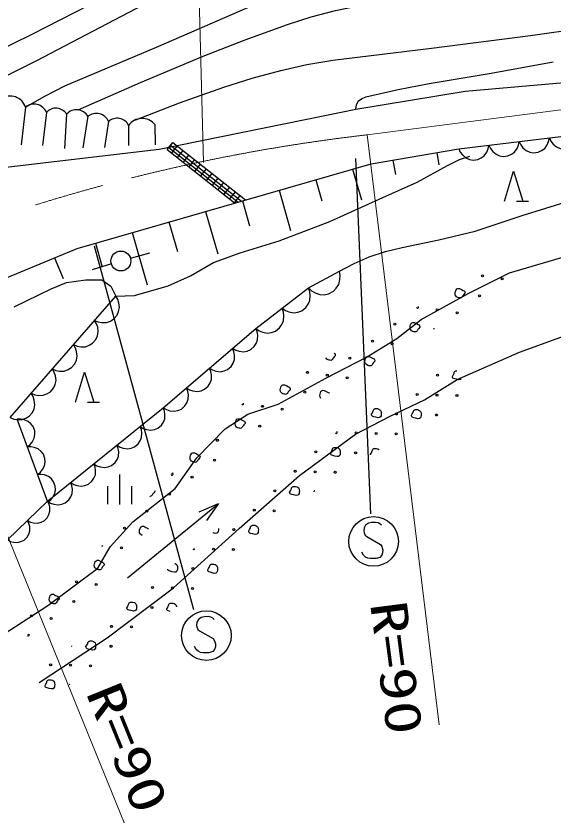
# Model space of a CAD drawing. Units: millimetres, scale not verified. Extents: x 40000 to 680000, y 20000 to 380000.
# Drawn here: x 174112 to 201011, y 234927 to 274951 of the extents above; entities that cross this region are included whole.
import ezdxf
from ezdxf.enums import TextEntityAlignment as Align

# ---------------------------------------------------------------- set-up
doc = ezdxf.new("R2010")
doc.units = ezdxf.units.MM
doc.header["$LTSCALE"] = 1000
doc.linetypes.add('CHAIN', pattern=[18.5, 12, -1.5, 3.5, -1.5])
for name, color, linetype, lineweight in [('M-BGD', 7, 'Continuous', 25), ('M-BGD-HTXT', 7, 'Continuous', 13), ('M-BMK', 2, 'CHAIN', 13), ('M-STR-STRC', 7, 'Continuous', 25)]:
    doc.layers.add(name, color=color, linetype=linetype, lineweight=lineweight)
doc.styles.add('ＭＳ ゴシック', font='')
doc.styles.get('ＭＳ ゴシック').set_extended_font_data('MS Gothic')

# ---------------------------------------------------------------- blocks, each defined once
blk = doc.blocks.new('BUHIN32')
at = {"color": 7, "linetype": 'Continuous', "lineweight": 25}
blk.add_lwpolyline([(-152, -792), (41, -767), (214, -702), (418, -581), (546, -425), (642, -250), (689, -5), (665, 192), (603, 385), (459, 573), (322, 693), (152, 792)], dxfattribs=at)
blk = doc.blocks.new('BUHIN33')
at = {"color": 7, "linetype": 'Continuous', "lineweight": 25}
blk.add_lwpolyline([(569, -468), (634, -302), (657, -135), (649, 82), (580, 253), (482, 406), (305, 551), (136, 618), (-45, 653), (-259, 619), (-416, 562), (-569, 468)], dxfattribs=at)
blk = doc.blocks.new('BUHIN34')
at = {"color": 7, "linetype": 'Continuous', "lineweight": 25}
blk.add_lwpolyline([(-191, -672), (-22, -666), (132, -622), (317, -533), (440, -408), (535, -265), (594, -56), (589, 116), (550, 287), (439, 460), (330, 574), (191, 672)], dxfattribs=at)
blk = doc.blocks.new('BUHIN35')
at = {"color": 7, "linetype": 'Continuous', "lineweight": 25}
blk.add_lwpolyline([(-266, -695), (-86, -705), (81, -673), (286, -596), (428, -475), (543, -332), (625, -116), (636, 67), (611, 252), (510, 447), (405, 579), (266, 695)], dxfattribs=at)
blk = doc.blocks.new('BUHIN36')
at = {"color": 7, "linetype": 'Continuous', "lineweight": 25}
blk.add_lwpolyline([(-251, -719), (-67, -723), (103, -686), (311, -601), (452, -473), (565, -323), (643, -100), (648, 88), (617, 277), (508, 472), (397, 604), (251, 719)], dxfattribs=at)
blk = doc.blocks.new('BUHIN37')
at = {"color": 7, "linetype": 'Continuous', "lineweight": 25}
blk.add_lwpolyline([(-317, -771), (-116, -786), (72, -755), (303, -675), (466, -543), (598, -386), (696, -147), (713, 58), (691, 265), (583, 485), (469, 636), (317, 771)], dxfattribs=at)
blk = doc.blocks.new('BUHIN39')
at = {"color": 7, "linetype": 'Continuous', "lineweight": 25}
blk.add_lwpolyline([(-609, -459), (-458, -565), (-295, -629), (-75, -673), (114, -645), (292, -583), (480, -440), (589, -287), (668, -113), (685, 111), (666, 283), (609, 459)], dxfattribs=at)
blk = doc.blocks.new('BUHIN133')
at = {"color": 7, "linetype": 'Continuous', "lineweight": 25}
blk.add_line((501, -572), (1020, -271), dxfattribs=at)
blk.add_lwpolyline([(-21, -875), (-377, 649), (770, -416)], dxfattribs=at)
blk = doc.blocks.new('BUHIN134')
at = {"color": 7, "linetype": 'Continuous', "lineweight": 25}
for p, q in [((-377, 649), (377, -649)), ((442, 434), (894, -344)), ((-596, -168), (-144, -947))]:
    blk.add_line(p, q, dxfattribs=at)
blk = doc.blocks.new('BUHIN135')
at = {"color": 7, "linetype": 'Continuous', "lineweight": 25}
blk.add_circle((0, 0), 498, dxfattribs=at)
blk = doc.blocks.new('BUHIN140')
at = {"color": 7, "linetype": 'Continuous', "lineweight": 25}
blk.add_lwpolyline([(-70, 892), (-167, 922), (-270, 913), (-396, 869), (-563, 771), (-682, 652), (-754, 502), (-755, 342), (-688, 215), (-636, 137), (-530, 54), (-420, 38), (367, 40), (489, -20), (610, -130), (675, -266), (697, -391), (677, -532), (538, -678), (289, -822), (172, -869), (41, -880), (-93, -849), (-240, -768)], dxfattribs=at)
blk.add_circle((0, 0), 1244, dxfattribs=at)

msp = doc.modelspace()

# ---------------------------------------------------------------- linework, layer by layer
at = {"layer": 'M-BGD'}
for p, q in [((196615, 271192), (205402, 271948)), ((191141, 270291), (196615, 271192)), ((174586, 270385), (174367, 268502)), ((189574, 269965), (191141, 270291)), ((175637, 270122), (175440, 268458)), ((176644, 270035), (176535, 268305)), ((177717, 269925), (177455, 268349)), ((181284, 268272), (189574, 269965)), ((178747, 269663), (178550, 268371)), ((179754, 269466), (179754, 268458)), ((181068, 269509), (181090, 268502)), ((196288, 268292), (206890, 269574)), ((181682, 268257), (181969, 268621)), ((181965, 268615), (185608, 265736)), ((170803, 267048), (181284, 268272)), ((185061, 265578), (181678, 268252)), ((181766, 268363), (185239, 265629)), ((181855, 268476), (185410, 265679)), ((182178, 268447), (181896, 268090)), ((182469, 268216), (182187, 267860)), ((191895, 267542), (196288, 268292)), ((182760, 267986), (182478, 267629)), ((195189, 268105), (195295, 267487)), ((195732, 267456), (196324, 267767)), ((196324, 267767), (196838, 267923)), ((177169, 263310), (191895, 267542)), ((183052, 267756), (182770, 267399)), ((183343, 267526), (183061, 267169)), ((192993, 267730), (193115, 267016)), ((194207, 266631), (195732, 267456)), ((183634, 267295), (183353, 266939)), ((183926, 267065), (183644, 266709)), ((190975, 267278), (191416, 265743)), ((184217, 266835), (183935, 266478)), ((184508, 266605), (184227, 266248)), ((189134, 266749), (189439, 265686)), ((192480, 265853), (194207, 266631)), ((184800, 266375), (184518, 266018)), ((187293, 266220), (187870, 264213)), ((185091, 266144), (184809, 265788)), ((185321, 265960), (185033, 265596)), ((189828, 264651), (192480, 265853)), ((185452, 265691), (185812, 264440)), ((183612, 265162), (184221, 263040)), ((181771, 264633), (182198, 263148)), ((187292, 263687), (189828, 264651)), ((179930, 264104), (180682, 261489)), ((178090, 263574), (178415, 262442)), ((185347, 263095), (187292, 263687)), ((172644, 261434), (177169, 263310)), ((179847, 262814), (180810, 263083)), ((184008, 262597), (185347, 263095)), ((198828, 262088), (203104, 263338)), ((176038, 262841), (176469, 261801)), ((182857, 261928), (184008, 262597)), ((178888, 262531), (177933, 262234)), ((188765, 261326), (190308, 262164)), ((181737, 261431), (182857, 261928)), ((196793, 261070), (198828, 262088)), ((175871, 261285), (176636, 261598)), ((176636, 261598), (177611, 261737)), ((177611, 261737), (178411, 261737)), ((178411, 261737), (178863, 261424)), ((178863, 261424), (179108, 260921)), ((180041, 260948), (181737, 261431)), ((174027, 260380), (175871, 261285)), ((186119, 259298), (188765, 261326)), ((194407, 259740), (196793, 261070)), ((173817, 254837), (179108, 260921)), ((179108, 260921), (180041, 260948)), ((193194, 258801), (194407, 259740)), ((199340, 258119), (203544, 259634)), ((181490, 255330), (186119, 259298)), ((191668, 257862), (193194, 258801)), ((189634, 256806), (191668, 257862)), ((196210, 256749), (199340, 258119)), ((196175, 257180), (196192, 257181)), ((187247, 255515), (189634, 256806)), ((194567, 255732), (196210, 256749)), ((185721, 255006), (187247, 255515)), ((192846, 254910), (194567, 255732)), ((175695, 250653), (181490, 255330)), ((184587, 254263), (185721, 255006)), ((175713, 250605), (174170, 254749)), ((191124, 254011), (192846, 254910)), ((183178, 252815), (184587, 254263)), ((188307, 251937), (191124, 254011)), ((182083, 251290), (183178, 252815)), ((185295, 249277), (188307, 251937)), ((179970, 249607), (182083, 251290)), ((168659, 243859), (175695, 250653)), ((179693, 246816), (184248, 250528)), ((178836, 248355), (179970, 249607)), ((182009, 246303), (185295, 249277)), ((178210, 247299), (178836, 248355)), ((175706, 245421), (178210, 247299)), ((178683, 243799), (182009, 246303)), ((171246, 242526), (175706, 245421)), ((175279, 241569), (178683, 243799))]:
    msp.add_line(p, q, dxfattribs=at)
for points in [[(163055, 268300), (167549, 270450), (172044, 272632), (174927, 274041), (177791, 275507), (179139, 276245), (180466, 277040), (181976, 278015), (183516, 278939), (184467, 279421), (185444, 279849), (186436, 280214), (187449, 280524), (188469, 280777), (189501, 280970), (190562, 281098), (191638, 281168), (194489, 281212), (197345, 281317), (199355, 281486), (201372, 281717)], [(171930, 271110), (175152, 272727), (178349, 274399), (180476, 275508), (182632, 276564), (184121, 277229), (185643, 277843), (186951, 278310), (188288, 278723), (189536, 279046), (190808, 279313), (192220, 279536), (193650, 279702), (196101, 279892), (198562, 280024), (201138, 280113)], [(174586, 270385), (175553, 270939), (176559, 271446), (181153, 273384), (185725, 275370), (187655, 276284), (189614, 277146), (190280, 277354), (190972, 277506), (192006, 277645), (193057, 277725), (195405, 277804), (197760, 277823), (199585, 277855), (201409, 277947)], [(177234, 270245), (180352, 271622), (183491, 272942), (185585, 273761), (187712, 274528), (188903, 274909), (190109, 275231), (191174, 275449), (192251, 275607), (193576, 275732), (194905, 275796), (198084, 275836), (201271, 275937)], [(180109, 269753), (182299, 270599), (184518, 271391), (185939, 271837), (187376, 272225), (188672, 272513), (189979, 272743), (194931, 273338), (199889, 273970), (202469, 274338)], [(191140, 270291), (191172, 270497), (191259, 270676), (191414, 270806), (191630, 270899), (193261, 271276), (194802, 271572), (197917, 272082), (201019, 272650)], [(190308, 262164), (191047, 262555), (191810, 262890), (192619, 263146), (193459, 263348), (195293, 263730), (197105, 264169), (199463, 264956), (201842, 265685), (204670, 266416), (207478, 267205), (210692, 268299), (213904, 269457), (214805, 269860), (215688, 270322), (216516, 270807), (217334, 271311)], [(188765, 261326), (188919, 261180), (189093, 261080), (189336, 260992), (189556, 260991), (189768, 261032), (190008, 261162), (190157, 261318), (190277, 261503), (190335, 261754), (190342, 261953), (190308, 262164)], [(189839, 257704), (189803, 257710), (189746, 257722), (189680, 257764), (189641, 257806), (189626, 257834)], [(190045, 258065), (190070, 258052), (190092, 258020), (190107, 257981), (190103, 257935), (190046, 257876), (190008, 257830), (189982, 257792), (189963, 257751), (189930, 257720), (189908, 257704), (189874, 257699), (189839, 257704)], [(196410, 256769), (196375, 256737), (196297, 256722), (196183, 256754), (196085, 256775), (196030, 256789), (196001, 256815), (195977, 256849), (195970, 256896), (196013, 256966), (196040, 257019), (196056, 257062), (196065, 257106), (196090, 257143), (196108, 257165), (196141, 257177), (196175, 257180)], [(189389, 255797), (189363, 255825), (189340, 255867), (189331, 255946), (189340, 256014), (189359, 256072), (189380, 256133), (189417, 256172), (189467, 256200), (189546, 256197), (189650, 256140), (189741, 256098), (189791, 256071), (189805, 256052)], [(191873, 252971), (191869, 252999), (191912, 253070), (191938, 253122), (191955, 253166), (191964, 253210), (191989, 253247), (192007, 253269), (192039, 253281), (192074, 253284)], [(192074, 253284), (192110, 253286), (192169, 253287), (192243, 253261), (192290, 253229), (192307, 253211)], [(181071, 251161), (181068, 251125), (181010, 251067), (180973, 251021), (180947, 250983), (180928, 250942), (180895, 250911), (180873, 250894), (180838, 250890), (180814, 250893)], [(183291, 250119), (184248, 250528), (183653, 249675)], [(180430, 248934), (180367, 248975), (180328, 249016), (180305, 249058), (180295, 249137), (180305, 249205), (180324, 249263), (180344, 249324), (180381, 249363), (180432, 249391), (180511, 249388), (180615, 249331), (180706, 249289), (180755, 249262)], [(184254, 249271), (184255, 249257), (184249, 249196), (184243, 249132), (184216, 249086), (184174, 249047), (184096, 249032), (183991, 249061)], [(182073, 247526), (182092, 247519), (182139, 247488), (182171, 247452), (182198, 247377), (182205, 247309), (182199, 247248), (182193, 247184), (182166, 247137), (182123, 247099), (182045, 247084), (181931, 247116), (181833, 247137), (181778, 247151), (181749, 247177), (181725, 247211), (181721, 247244)], [(181837, 245126), (181782, 245138), (181727, 245152), (181698, 245178), (181674, 245212), (181667, 245258), (181710, 245329), (181737, 245381), (181753, 245425), (181762, 245469), (181787, 245506), (181805, 245527), (181838, 245540), (181872, 245543)], [(181872, 245543), (181909, 245545), (181967, 245546), (182041, 245520), (182088, 245488), (182120, 245453), (182147, 245378), (182149, 245353)]]:
    msp.add_lwpolyline(points, dxfattribs=at)
for points in [[(196337, 260830), (196301, 260836), (196244, 260849), (196178, 260891), (196139, 260932), (196116, 260974), (196107, 261053), (196116, 261121), (196136, 261179), (196156, 261240), (196193, 261279), (196243, 261307), (196322, 261304), (196427, 261247), (196517, 261205), (196568, 261178), (196590, 261146), (196605, 261108), (196601, 261061), (196544, 261002), (196506, 260957), (196480, 260918), (196461, 260878), (196429, 260847), (196406, 260830), (196372, 260825)], [(194079, 259128), (194043, 259134), (193986, 259147), (193919, 259188), (193881, 259230), (193858, 259271), (193848, 259350), (193858, 259419), (193877, 259476), (193897, 259538), (193934, 259577), (193984, 259605), (194063, 259601), (194168, 259545), (194259, 259502), (194309, 259476), (194331, 259444), (194347, 259405), (194342, 259359), (194285, 259300), (194247, 259254), (194221, 259216), (194203, 259175), (194170, 259144), (194147, 259128), (194113, 259123)], [(191820, 257426), (191784, 257432), (191727, 257444), (191661, 257486), (191622, 257528), (191599, 257569), (191589, 257648), (191599, 257716), (191618, 257774), (191638, 257835), (191675, 257875), (191726, 257902), (191805, 257899), (191909, 257843), (192000, 257800), (192050, 257774), (192072, 257741), (192088, 257703), (192084, 257656), (192026, 257597), (191988, 257552), (191963, 257514), (191944, 257473), (191911, 257442), (191889, 257425), (191854, 257421)], [(187580, 256002), (187544, 256008), (187487, 256020), (187421, 256062), (187383, 256104), (187359, 256145), (187350, 256224), (187359, 256292), (187379, 256350), (187399, 256411), (187436, 256451), (187486, 256478), (187565, 256475), (187670, 256418), (187760, 256376), (187811, 256350), (187833, 256317), (187848, 256279), (187844, 256232), (187787, 256173), (187749, 256128), (187723, 256090), (187704, 256049), (187672, 256018), (187649, 256001), (187615, 255997)], [(192125, 255283), (192162, 255286), (192220, 255286), (192294, 255260), (192341, 255229), (192373, 255193), (192400, 255118), (192406, 255050), (192401, 254989), (192395, 254925), (192367, 254879), (192325, 254840), (192247, 254825), (192133, 254857), (192035, 254878), (191980, 254892), (191951, 254918), (191927, 254952), (191920, 254999), (191963, 255069), (191990, 255122), (192006, 255165), (192015, 255209), (192040, 255247), (192058, 255268), (192091, 255280)], [(194125, 255232), (194161, 255234), (194220, 255235), (194293, 255209), (194340, 255177), (194372, 255142), (194399, 255067), (194406, 254999), (194400, 254938), (194394, 254874), (194367, 254827), (194324, 254789), (194246, 254774), (194132, 254806), (194034, 254827), (193979, 254841), (193950, 254867), (193926, 254901), (193920, 254948), (193962, 255018), (193989, 255071), (194005, 255114), (194015, 255158), (194040, 255195), (194058, 255217), (194090, 255229)], [(185322, 254299), (185286, 254305), (185229, 254318), (185162, 254360), (185124, 254401), (185101, 254443), (185091, 254522), (185101, 254590), (185120, 254648), (185140, 254709), (185177, 254748), (185227, 254776), (185307, 254773), (185411, 254716), (185502, 254674), (185552, 254647), (185574, 254615), (185590, 254577), (185585, 254530), (185528, 254471), (185490, 254426), (185465, 254387), (185446, 254347), (185413, 254316), (185390, 254299), (185356, 254294)], [(183063, 252597), (183027, 252603), (182970, 252616), (182904, 252658), (182865, 252699), (182842, 252741), (182832, 252820), (182842, 252888), (182861, 252946), (182881, 253007), (182918, 253046), (182969, 253074), (183048, 253070), (183152, 253014), (183243, 252971), (183293, 252945), (183315, 252913), (183331, 252874), (183327, 252828), (183269, 252769), (183231, 252724), (183206, 252685), (183187, 252644), (183154, 252613), (183132, 252597), (183097, 252592)], [(190075, 253335), (190111, 253337), (190170, 253338), (190243, 253312), (190291, 253280), (190322, 253245), (190349, 253170), (190356, 253102), (190350, 253041), (190344, 252977), (190317, 252930), (190274, 252892), (190196, 252877), (190082, 252909), (189984, 252930), (189929, 252944), (189900, 252970), (189876, 253004), (189870, 253051), (189912, 253121), (189939, 253174), (189955, 253217), (189965, 253261), (189990, 253299), (190008, 253320), (190040, 253332)], [(188024, 251387), (188061, 251389), (188119, 251390), (188193, 251364), (188240, 251332), (188272, 251297), (188299, 251222), (188305, 251154), (188299, 251093), (188293, 251029), (188266, 250982), (188224, 250944), (188146, 250929), (188031, 250961), (187933, 250982), (187878, 250996), (187850, 251022), (187826, 251056), (187819, 251103), (187862, 251173), (187888, 251226), (187905, 251269), (187914, 251313), (187939, 251351), (187957, 251372), (187989, 251384)], [(185974, 249439), (186010, 249441), (186068, 249442), (186142, 249416), (186189, 249384), (186221, 249349), (186248, 249274), (186254, 249206), (186249, 249145), (186243, 249081), (186216, 249034), (186173, 248996), (186095, 248981), (185981, 249013), (185883, 249034), (185828, 249048), (185799, 249074), (185775, 249108), (185769, 249155), (185811, 249225), (185838, 249278), (185854, 249321), (185863, 249365), (185888, 249402), (185906, 249424), (185939, 249436)], [(178267, 247212), (178231, 247218), (178174, 247230), (178108, 247272), (178069, 247314), (178046, 247355), (178036, 247434), (178046, 247503), (178065, 247560), (178086, 247622), (178123, 247661), (178173, 247689), (178252, 247685), (178356, 247629), (178447, 247586), (178497, 247560), (178519, 247528), (178535, 247489), (178531, 247443), (178473, 247384), (178436, 247338), (178410, 247300), (178391, 247259), (178358, 247228), (178336, 247212), (178301, 247207)], [(183923, 247491), (183959, 247493), (184018, 247494), (184092, 247468), (184139, 247436), (184171, 247401), (184198, 247326), (184204, 247258), (184198, 247197), (184192, 247133), (184165, 247086), (184122, 247048), (184045, 247033), (183930, 247065), (183832, 247086), (183777, 247100), (183748, 247126), (183724, 247160), (183718, 247206), (183761, 247277), (183787, 247330), (183804, 247373), (183813, 247417), (183838, 247454), (183856, 247476), (183888, 247488)], [(176008, 245510), (175972, 245516), (175915, 245528), (175849, 245570), (175810, 245612), (175787, 245653), (175778, 245732), (175787, 245800), (175806, 245858), (175827, 245919), (175864, 245959), (175914, 245986), (175993, 245983), (176097, 245926), (176188, 245884), (176238, 245858), (176260, 245825), (176276, 245787), (176272, 245740), (176215, 245681), (176177, 245636), (176151, 245598), (176132, 245557), (176099, 245526), (176077, 245509), (176043, 245505)], [(179873, 245594), (179909, 245596), (179968, 245597), (180042, 245571), (180089, 245539), (180121, 245504), (180148, 245429), (180154, 245361), (180148, 245300), (180142, 245236), (180115, 245189), (180072, 245151), (179995, 245136), (179880, 245168), (179782, 245189), (179727, 245203), (179698, 245229), (179675, 245263), (179668, 245310), (179711, 245380), (179737, 245433), (179754, 245476), (179763, 245520), (179788, 245558), (179806, 245579), (179838, 245591)], [(177822, 243646), (177859, 243648), (177917, 243649), (177991, 243623), (178038, 243591), (178070, 243556), (178097, 243481), (178103, 243413), (178098, 243352), (178092, 243288), (178064, 243241), (178022, 243203), (177944, 243188), (177830, 243220), (177732, 243241), (177677, 243255), (177648, 243281), (177624, 243315), (177617, 243362), (177660, 243432), (177687, 243485), (177703, 243528), (177712, 243572), (177737, 243609), (177755, 243631), (177788, 243643)], [(175772, 241698), (175808, 241700), (175867, 241701), (175940, 241675), (175988, 241643), (176019, 241608), (176046, 241533), (176053, 241465), (176047, 241404), (176041, 241340), (176014, 241293), (175971, 241255), (175893, 241240), (175779, 241272), (175681, 241293), (175626, 241307), (175597, 241333), (175573, 241367), (175567, 241414), (175609, 241484), (175636, 241537), (175652, 241580), (175662, 241624), (175687, 241661), (175705, 241683), (175737, 241695)]]:
    msp.add_lwpolyline(points, close=True, dxfattribs=at)
for centre in [(197473, 261929), (198463, 261790), (197333, 260939), (195214, 260227), (196204, 260088), (193094, 259515), (191965, 258664), (192955, 258524), (190835, 257812), (188716, 257100), (189706, 256961), (195226, 256963), (190696, 256822), (188576, 256110), (194201, 255989), (195200, 255963), (196200, 255938), (186457, 255398), (187447, 255259), (193175, 255015), (195175, 254964), (186318, 254408), (191150, 254067), (192150, 254041), (193150, 254015), (184198, 253696), (189125, 253118), (191125, 253067), (184059, 252706), (188100, 252144), (189100, 252118), (182929, 251854), (190099, 252093), (181800, 251003), (187075, 251170), (180671, 250152), (186050, 250196), (187049, 250170), (179541, 249301), (185024, 249222), (179402, 248311), (183999, 248248), (184999, 248222), (182974, 247274), (177143, 246608), (178134, 246469), (180949, 246325), (181948, 246300), (182948, 246274), (177004, 245618), (180923, 245326), (174884, 244906), (175875, 244767), (178898, 244377), (179898, 244352), (178872, 243378), (175848, 242455), (176847, 242429), (177847, 242404)]:
    msp.add_circle(centre, 49.7, dxfattribs=at)
for centre, radius, start, end in [((173828, 270142), 796, 17.8122, 124.0724), ((175013, 269860), 677, 22.8337, 129.0939), ((176108, 269701), 632, 31.9002, 138.1604), ((177140, 269578), 674, 31.0436, 137.3038), ((178133, 269408), 664, 22.5472, 128.8074), ((179176, 269186), 642, 25.7997, 132.0599), ((180427, 268995), 822, 38.779, 145.0393), ((194223, 260366), 49.7, 205.945, 31.7938), ((195075, 259237), 49.7, 85.2485, 157.7859), ((185466, 255537), 49.7, 205.3304, 32.4084), ((190151, 254092), 49.7, 206.8743, 51.8503), ((181939, 251994), 49.7, 146.9389, 125.3521), ((189074, 251119), 49.7, 79.6827, 183.0363), ((178412, 248450), 49.7, 278.7248, 353.5661), ((182999, 248274), 49.7, 224.1809, 33.139), ((174745, 243916), 49.7, 2.0894, 246.1005), ((176873, 243429), 49.7, 297.6897, 319.6302), ((176822, 241430), 49.7, 104.6646, 147.2644)]:
    msp.add_arc(centre, radius, start, end, dxfattribs=at)
at = {"layer": 'M-BGD-HTXT'}
for p, q in [((183497, 267607), (182836, 293225)), ((191697, 268997), (195310, 239451)), ((167964, 262935), (179548, 234507))]:
    msp.add_line(p, q, dxfattribs=at)
at = {"layer": 'M-BMK'}
msp.add_line((191697, 268997), (205361, 270765), dxfattribs=at)
msp.add_arc((202090, 178822), 90772, 96.57422, 112.08337, dxfattribs=at)
at = {"layer": 'M-STR-STRC'}
for p, q in [((191123, 267811), (191864, 250015)), ((178033, 263439), (182996, 245215))]:
    msp.add_line(p, q, dxfattribs=at)

# ---------------------------------------------------------------- block references
at = {"layer": 'M-BGD', "rotation": 329.86316}
for name, p in [('BUHIN39', (200074, 268750)), ('BUHIN39', (201589, 268933)), ('BUHIN39', (197045, 268384)), ('BUHIN39', (198559, 268567)), ('BUHIN133', (199040, 266424)), ('BUHIN135', (179365, 262679)), ('BUHIN37', (188103, 260819)), ('BUHIN32', (178579, 260313)), ('BUHIN37', (186781, 259805)), ('BUHIN32', (177521, 259096)), ('BUHIN36', (185541, 258802)), ('BUHIN32', (176463, 257879)), ('BUHIN36', (184383, 257810)), ('BUHIN32', (175404, 256662)), ('BUHIN36', (183226, 256818)), ('BUHIN133', (177552, 256361)), ('BUHIN36', (182069, 255826)), ('BUHIN32', (174346, 255445)), ('BUHIN35', (180910, 254862)), ('BUHIN33', (174427, 254058)), ('BUHIN35', (179751, 253927)), ('BUHIN33', (174942, 252677)), ('BUHIN35', (178592, 252991)), ('BUHIN35', (177433, 252056)), ('BUHIN33', (175456, 251295)), ('BUHIN35', (176274, 251121)), ('BUHIN134', (179293, 251238)), ('BUHIN34', (175192, 250168)), ('BUHIN34', (174187, 249197))]:
    msp.add_blockref(name, p, dxfattribs=at)
at = {"layer": 'M-STR-STRC', "rotation": 329.86316}
for p in [(192026, 248632), (183647, 243913)]:
    msp.add_blockref('BUHIN140', p, dxfattribs=at)

# ---------------------------------------------------------------- texts
at = {"layer": 'M-BGD-HTXT', "style": 'ＭＳ ゴシック', "width": 1.35}
for rotation, p in [(277.4, (191301, 245462)), (292.1, (177075, 240870))]:
    msp.add_text('R=90', height=1833, rotation=rotation, dxfattribs=at).set_placement(p, align=Align.BOTTOM_LEFT)

doc.saveas('drawing.dxf')
